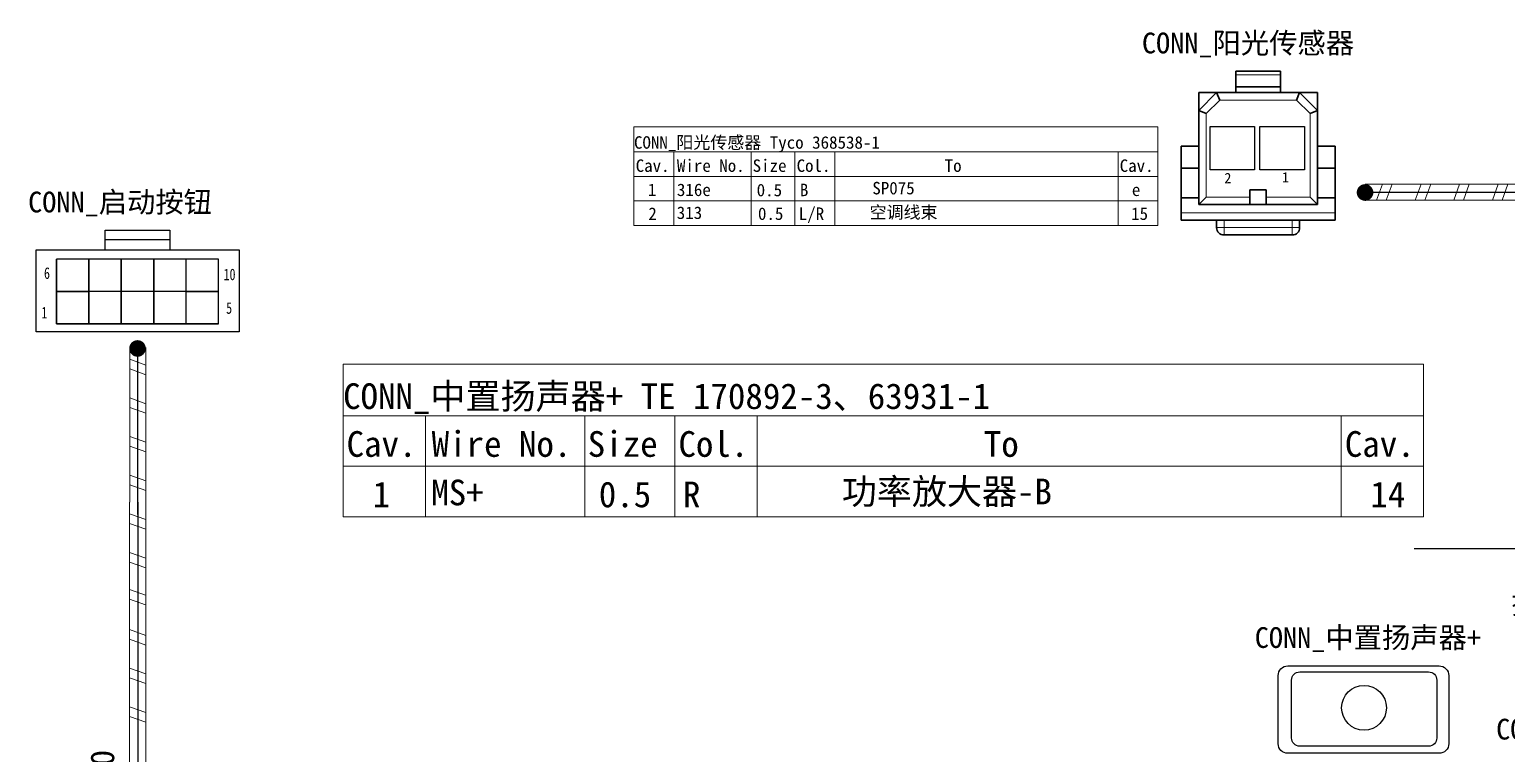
# Model space of a CAD drawing. Header units: millimetres. Extents: x 17 to 3784, y 12 to 1382.
# Drawn here: x 1054.3 to 1144.3, y 793.4 to 837.6 of the extents above; entities that cross this region are included whole.
import ezdxf
from ezdxf import colors
from ezdxf.entities.mleader import LeaderData, LeaderLine
from ezdxf.math import Vec2, Vec3

# ---------------------------------------------------------------- set-up
doc = ezdxf.new("R2010")
doc.units = ezdxf.units.MM
doc.styles.add('FangSong_GB2312_Style', font='simfang.ttf')
doc.styles.add('样式 2', font='', dxfattribs={"width": 0.75})
doc.styles.get('样式 2').set_extended_font_data('宋体')

msp = doc.modelspace()

# ---------------------------------------------------------------- hatches: boundary and pattern name
h = msp.add_hatch(color=0)
edge = h.paths.add_edge_path(flags=0)
edge.add_arc((1135.69, 827.632), 0.507, 180, 540)
h = msp.add_hatch(color=0)
edge = h.paths.add_edge_path(flags=0)
edge.add_arc((1060.853, 818.121), 0.507, 180, 540)

# ---------------------------------------------------------------- linework, layer by layer
at = {"color": 0, "lineweight": 35, "ltscale": 0.00625}
for p, q in [((1127.816, 835.031), (1127.816, 834.805)), ((1130.528, 834.805), (1130.528, 835.031))]:
    msp.add_line(p, q, dxfattribs=at)
at = {"color": 0, "lineweight": 35, "ltscale": 0.075}
for p, q in [((1130.528, 835.031), (1127.816, 835.031)), ((1127.816, 834.081), (1130.528, 834.081))]:
    msp.add_line(p, q, dxfattribs=at)
at = {"color": 0, "lineweight": 35, "ltscale": 0.02}
for p, q in [((1127.816, 834.805), (1127.816, 834.081)), ((1130.528, 834.805), (1130.528, 834.081))]:
    msp.add_line(p, q, dxfattribs=at)
at = {"color": 0, "lineweight": 13, "ltscale": 0.075}
msp.add_line((1130.528, 834.805), (1127.816, 834.805), dxfattribs=at)
at = {"color": 0, "lineweight": 35, "ltscale": 0.009999}
for p, q in [((1127.816, 834.081), (1127.816, 833.72)), ((1130.528, 834.081), (1130.528, 833.72))]:
    msp.add_line(p, q, dxfattribs=at)
at = {"color": 0, "lineweight": 35, "ltscale": 0.03}
for p, q in [((1125.556, 832.635), (1125.556, 833.72)), ((1125.556, 833.72), (1126.641, 833.72)), ((1131.704, 833.72), (1132.789, 833.72)), ((1132.789, 832.635), (1132.789, 833.72)), ((1124.471, 830.465), (1125.556, 830.465)), ((1132.789, 830.465), (1133.873, 830.465)), ((1124.471, 829.109), (1125.556, 829.109)), ((1133.873, 829.109), (1132.789, 829.109)), ((1124.471, 827.301), (1125.556, 827.301)), ((1133.873, 827.301), (1132.789, 827.301))]:
    msp.add_line(p, q, dxfattribs=at)
at = {"color": 0, "lineweight": 35, "ltscale": 0.042427}
for p, q in [((1126.641, 833.72), (1125.556, 832.635)), ((1132.789, 832.635), (1131.704, 833.72))]:
    msp.add_line(p, q, dxfattribs=at)
at = {"color": 0, "lineweight": 13, "ltscale": 0.032071}
for p, q in [((1126.828, 833.268), (1126.008, 832.448)), ((1132.336, 832.448), (1131.516, 833.268))]:
    msp.add_line(p, q, dxfattribs=at)
at = {"color": 0, "lineweight": 35, "ltscale": 0.139999}
msp.add_line((1131.704, 833.72), (1126.641, 833.72), dxfattribs=at)
at = {"color": 0, "lineweight": 35, "ltscale": 0.01353}
for p, q in [((1126.828, 833.268), (1126.641, 833.72)), ((1131.516, 833.268), (1131.704, 833.72)), ((1126.008, 832.448), (1125.556, 832.635)), ((1132.336, 832.448), (1132.789, 832.635))]:
    msp.add_line(p, q, dxfattribs=at)
at = {"color": 0, "lineweight": 13, "ltscale": 0.129645}
msp.add_line((1131.516, 833.268), (1126.828, 833.268), dxfattribs=at)
at = {"color": 0, "lineweight": 35, "ltscale": 0.158751}
for p, q in [((1125.556, 832.635), (1125.556, 826.894)), ((1132.789, 826.894), (1132.789, 832.635))]:
    msp.add_line(p, q, dxfattribs=at)
at = {"color": 0, "lineweight": 13, "ltscale": 0.141074}
for p, q in [((1126.008, 832.448), (1126.008, 827.346)), ((1132.336, 827.346), (1132.336, 832.448))]:
    msp.add_line(p, q, dxfattribs=at)
at = {"color": 0, "lineweight": 35, "ltscale": 0.0375}
for p, q in [((1124.471, 829.109), (1124.471, 830.465)), ((1133.873, 830.465), (1133.873, 829.109))]:
    msp.add_line(p, q, dxfattribs=at)
at = {"color": 0, "lineweight": 35, "ltscale": 0.05}
for p, q in [((1124.471, 827.301), (1124.471, 829.109)), ((1133.873, 827.301), (1133.873, 829.109))]:
    msp.add_line(p, q, dxfattribs=at)
at = {"color": 0, "lineweight": 35, "ltscale": 0.0125}
for p, q in [((1128.675, 827.346), (1128.675, 827.798)), ((1129.669, 827.346), (1129.669, 827.798)), ((1128.675, 827.346), (1128.675, 826.894)), ((1129.669, 827.346), (1129.669, 826.894)), ((1124.471, 826.397), (1124.471, 825.945)), ((1126.641, 825.945), (1126.641, 825.493)), ((1131.704, 825.493), (1131.704, 825.945)), ((1133.873, 825.945), (1133.873, 826.397))]:
    msp.add_line(p, q, dxfattribs=at)
at = {"color": 0, "lineweight": 35, "ltscale": 0.027499}
for p, q in [((1129.669, 827.798), (1128.675, 827.798)), ((1128.675, 826.894), (1129.669, 826.894))]:
    msp.add_line(p, q, dxfattribs=at)
for p, q in [((1135.692, 828.128), (1135.692, 827.129)), ((1058.896, 824.763), (1062.838, 824.763)), ((1060.381, 818.168), (1061.371, 818.168))]:
    msp.add_line(p, q)
at = {"color": 0, "lineweight": 35, "ltscale": 0.025}
for p, q in [((1124.471, 826.397), (1124.471, 827.301)), ((1133.873, 827.301), (1133.873, 826.397))]:
    msp.add_line(p, q, dxfattribs=at)
at = {"color": 0, "lineweight": 35, "ltscale": 0.017678}
for p, q in [((1126.008, 827.346), (1125.556, 826.894)), ((1132.789, 826.894), (1132.336, 827.346))]:
    msp.add_line(p, q, dxfattribs=at)
at = {"color": 0, "lineweight": 35, "ltscale": 0.08625}
for p, q in [((1128.675, 826.894), (1125.556, 826.894)), ((1132.789, 826.894), (1129.669, 826.894))]:
    msp.add_line(p, q, dxfattribs=at)
at = {"color": 0, "lineweight": 13, "ltscale": 0.07375}
for p, q in [((1128.675, 827.346), (1126.008, 827.346)), ((1132.336, 827.346), (1129.669, 827.346))]:
    msp.add_line(p, q, dxfattribs=at)
at = {"color": 0, "lineweight": 13, "ltscale": 0.260001}
msp.add_line((1133.873, 826.397), (1124.471, 826.397), dxfattribs=at)
at = {"color": 0, "lineweight": 35, "ltscale": 0.260001}
msp.add_line((1133.873, 825.945), (1124.471, 825.945), dxfattribs=at)
at = {"color": 0, "lineweight": 13, "ltscale": 0.0125}
for p, q in [((1127.093, 825.945), (1127.093, 825.493)), ((1131.252, 825.493), (1131.252, 825.945)), ((1126.641, 825.493), (1127.093, 825.493)), ((1127.093, 825.041), (1127.093, 825.493)), ((1131.704, 825.493), (1131.252, 825.493)), ((1131.252, 825.041), (1131.252, 825.493))]:
    msp.add_line(p, q, dxfattribs=at)
at = {"color": 0}
for p, q in [((1058.877, 824.157), (1058.877, 825.33)), ((1058.877, 825.33), (1062.832, 825.33)), ((1062.832, 825.33), (1062.832, 824.157)), ((1055.91, 821.596), (1055.91, 823.574)), ((1057.888, 823.574), (1055.91, 823.574)), ((1055.91, 823.574), (1055.91, 821.596)), ((1057.888, 821.596), (1057.888, 823.574)), ((1059.866, 823.574), (1057.888, 823.574)), ((1057.888, 823.574), (1057.888, 821.596)), ((1059.866, 821.596), (1059.866, 823.574)), ((1061.843, 823.574), (1059.866, 823.574)), ((1059.866, 823.574), (1059.866, 821.596)), ((1061.843, 821.596), (1061.843, 823.574)), ((1063.821, 823.574), (1061.843, 823.574)), ((1061.843, 823.574), (1061.843, 821.596)), ((1063.821, 821.596), (1063.821, 823.574)), ((1065.798, 823.574), (1063.821, 823.574)), ((1065.798, 821.596), (1065.798, 823.574)), ((1055.91, 821.596), (1057.888, 821.596)), ((1055.91, 819.619), (1055.91, 821.596)), ((1063.882, 821.596), (1055.91, 821.596)), ((1055.91, 821.596), (1055.91, 819.619)), ((1057.888, 819.619), (1057.888, 821.596)), ((1057.888, 821.596), (1057.888, 819.619)), ((1059.866, 819.619), (1059.866, 821.596)), ((1059.866, 821.596), (1059.866, 819.619)), ((1061.843, 819.619), (1061.843, 821.596)), ((1061.843, 821.596), (1061.843, 819.619)), ((1063.821, 821.596), (1065.798, 821.596)), ((1063.821, 819.619), (1063.821, 821.596)), ((1065.798, 821.596), (1063.821, 821.596)), ((1065.798, 819.619), (1065.798, 821.596)), ((1055.91, 819.619), (1057.888, 819.619)), ((1055.91, 819.619), (1057.888, 819.619)), ((1057.888, 819.619), (1055.91, 819.619)), ((1057.888, 819.619), (1059.866, 819.619)), ((1057.888, 819.619), (1059.866, 819.619)), ((1059.866, 819.619), (1057.888, 819.619)), ((1059.866, 819.619), (1061.843, 819.619)), ((1059.866, 819.619), (1061.843, 819.619)), ((1061.843, 819.619), (1059.866, 819.619)), ((1061.843, 819.619), (1063.821, 819.619)), ((1061.843, 819.619), (1063.821, 819.619)), ((1063.821, 819.619), (1061.843, 819.619)), ((1063.821, 819.619), (1065.798, 819.619)), ((1063.821, 819.619), (1065.798, 819.619)), ((1065.798, 819.619), (1063.821, 819.619))]:
    msp.add_line(p, q, dxfattribs=at)
at = {"color": 0, "lineweight": 13, "ltscale": 0.114999}
msp.add_line((1127.093, 825.493), (1131.252, 825.493), dxfattribs=at)
at = {"color": 0, "lineweight": 35, "ltscale": 0.114999}
msp.add_line((1127.093, 825.041), (1131.252, 825.041), dxfattribs=at)
at = {"color": 0, "linetype": 'Continuous', "lineweight": 13}
for points in [[(1091.121, 831.631), (1123.063, 831.631)], [(1091.121, 831.631), (1091.121, 825.626)], [(1123.063, 831.631), (1123.063, 825.626)], [(1091.121, 830.1), (1123.063, 830.1)], [(1093.554, 830.1), (1093.554, 825.626)], [(1098.263, 830.1), (1098.263, 825.626)], [(1100.931, 830.1), (1100.931, 825.626)], [(1103.364, 830.1), (1103.364, 825.626)], [(1120.63, 830.1), (1120.63, 825.626)], [(1091.121, 828.609), (1123.063, 828.609)], [(1091.121, 827.118), (1123.063, 827.118)], [(1091.121, 825.626), (1123.063, 825.626)]]:
    msp.add_lwpolyline(points, dxfattribs=at)
at = {"color": 0}
for points in [[(1126.24, 831.656), (1128.957, 831.656), (1128.957, 829.021), (1126.24, 829.021)], [(1129.275, 831.656), (1131.992, 831.656), (1131.992, 829.021), (1129.275, 829.021)]]:
    msp.add_lwpolyline(points, close=True, dxfattribs=at)
at = {"color": 7, "linetype": 'Continuous', "lineweight": 25}
for points in [[(1135.686, 827.646), (1161.561, 827.646)], [(1060.867, 807.998), (1060.867, 818.145)], [(1060.865, 808.755), (1060.865, 791.415)]]:
    msp.add_lwpolyline(points, dxfattribs=at)
at = {"color": 7, "linetype": 'Continuous', "lineweight": 0}
for points in [[(1135.691, 828.135), (1138.045, 828.136)], [(1136.75, 828.136), (1136.397, 827.155)], [(1137.339, 828.136), (1136.986, 827.155)], [(1138.045, 828.135), (1140.399, 828.136)], [(1139.104, 828.136), (1138.751, 827.155)], [(1139.693, 828.136), (1139.34, 827.155)], [(1140.399, 828.135), (1142.754, 828.136)], [(1141.459, 828.136), (1141.106, 827.155)], [(1142.047, 828.136), (1141.694, 827.155)], [(1142.754, 828.135), (1145.108, 828.136)], [(1143.813, 828.136), (1143.46, 827.155)], [(1144.402, 828.136), (1144.049, 827.155)], [(1138.045, 827.157), (1135.691, 827.155)], [(1140.399, 827.157), (1138.045, 827.155)], [(1142.754, 827.157), (1140.399, 827.155)], [(1145.108, 827.157), (1142.754, 827.155)], [(1060.378, 815.813), (1060.377, 818.168)], [(1061.356, 818.168), (1061.357, 815.813)], [(1060.377, 817.461), (1061.357, 817.108)], [(1060.377, 816.873), (1061.357, 816.52)], [(1060.378, 813.459), (1060.377, 815.813)], [(1061.356, 815.813), (1061.357, 813.459)], [(1060.377, 815.107), (1061.357, 814.754)], [(1060.377, 814.518), (1061.357, 814.165)], [(1060.378, 811.105), (1060.377, 813.459)], [(1061.356, 813.459), (1061.357, 811.105)], [(1060.377, 812.753), (1061.357, 812.399)], [(1060.377, 812.164), (1061.357, 811.811)], [(1060.378, 808.75), (1060.377, 811.105)], [(1060.377, 810.398), (1061.357, 810.045)], [(1061.356, 811.105), (1061.357, 808.75)], [(1060.377, 809.81), (1061.357, 809.457)], [(1060.374, 806.394), (1060.374, 808.749)], [(1061.355, 808.749), (1061.355, 806.394)], [(1061.355, 807.689), (1060.374, 808.042)], [(1061.355, 807.101), (1060.374, 807.454)], [(1060.374, 804.04), (1060.374, 806.394)], [(1061.355, 806.394), (1061.355, 804.04)], [(1061.355, 805.335), (1060.374, 805.688)], [(1061.355, 804.746), (1060.374, 805.099)], [(1061.336, 803.068), (1060.355, 803.421)], [(1060.374, 801.686), (1060.374, 804.04)], [(1061.355, 804.04), (1061.355, 801.686)], [(1061.336, 802.479), (1060.355, 802.833)], [(1060.374, 799.331), (1060.374, 801.686)], [(1061.355, 801.686), (1061.355, 799.331)], [(1061.355, 800.626), (1060.374, 800.979)], [(1061.355, 800.037), (1060.374, 800.391)], [(1060.374, 796.977), (1060.374, 799.331)], [(1061.355, 799.331), (1061.355, 796.977)], [(1061.355, 798.272), (1060.374, 798.625)], [(1061.355, 797.683), (1060.374, 798.036)], [(1060.374, 793.614), (1060.374, 796.977)], [(1061.355, 796.977), (1061.355, 793.534)], [(1061.355, 795.917), (1060.374, 796.271)], [(1061.355, 795.329), (1060.374, 795.682)], [(1060.374, 791.415), (1060.374, 793.769)], [(1061.355, 793.769), (1061.355, 791.415)]]:
    msp.add_lwpolyline(points, dxfattribs=at)
at = {"color": 7, "linetype": 'Continuous', "lineweight": 13}
for points in [[(1159.234, 827.646), (1135.724, 827.646)], [(1060.867, 818.072), (1060.867, 808.783)], [(1073.386, 817.171), (1139.262, 817.171)], [(1073.386, 817.171), (1073.386, 807.864)], [(1139.262, 817.171), (1139.262, 807.864)], [(1073.386, 814.015), (1139.262, 814.015)], [(1078.404, 814.015), (1078.404, 807.864)], [(1088.115, 814.015), (1088.115, 807.864)], [(1093.618, 814.015), (1093.618, 807.864)], [(1098.636, 814.015), (1098.636, 807.864)], [(1134.244, 814.015), (1134.244, 807.864)], [(1073.386, 810.94), (1139.262, 810.94)], [(1060.865, 808.746), (1060.865, 791.415)], [(1073.386, 807.864), (1139.262, 807.864)]]:
    msp.add_lwpolyline(points, dxfattribs=at)
msp.add_lwpolyline([(1054.677, 824.13), (1067.058, 824.13), (1067.058, 819.141), (1054.677, 819.141)], close=True)
for points in [[(1130.982, 798.763), (1140.206, 798.763, -0.414214), (1140.793, 798.175), (1140.793, 794.022, -0.414214), (1140.206, 793.434), (1130.982, 793.434, -0.414214), (1130.395, 794.022), (1130.395, 798.175, -0.414214)], [(1131.713, 798.402), (1139.564, 798.402, -0.414214), (1140.064, 797.902), (1140.064, 794.366, -0.414214), (1139.564, 793.866), (1131.713, 793.866, -0.414214), (1131.213, 794.366), (1131.213, 797.902, -0.414214)]]:
    msp.add_lwpolyline(points, format="xyb", close=True)
msp.add_circle((1135.628, 796.211), 1.368)
at = {"color": 0, "lineweight": 35}
for centre, start, end in [((1127.093, 825.493), 180.00001, 270), ((1131.252, 825.493), 270, 0)]:
    msp.add_arc(centre, 0.452, start, end, dxfattribs=at)

# ---------------------------------------------------------------- texts
at = {"color": 0, "linetype": 'Continuous', "style": 'FangSong_GB2312_Style'}
for s, height, p in [('CONN_阳光传感器', 1.2655, (1122.09, 836.113)), ('CONN_阳光传感器 Tyco 368538-1', 0.75928, (1091.121, 830.301)), ('Cav.', 0.7593, (1091.224, 828.887)), ('Wire No.', 0.7593, (1093.738, 828.887)), ('Size', 0.7593, (1098.354, 828.887)), ('Col.', 0.7593, (1101.035, 828.887)), ('To', 0.7593, (1110.063, 828.887)), ('Cav.', 0.7593, (1120.733, 828.887)), ('CONN_启动按钮', 1.2655, (1054.184, 826.416)), ('1', 0.759, (1091.966, 827.414)), ('316e', 0.7593, (1093.738, 827.414)), ('0.5', 0.7593, (1098.602, 827.399)), ('B', 0.759, (1101.235, 827.406)), ('SP075', 0.7593, (1105.651, 827.516)), ('e', 0.759, (1121.475, 827.414)), ('2', 0.759, (1091.995, 825.958)), ('313', 0.7593, (1093.727, 826.016)), ('0.5', 0.7593, (1098.68, 825.958)), ('L/R', 0.7593, (1101.165, 825.958)), ('空调线束', 0.7593, (1105.483, 826.046)), ('15', 0.7593, (1121.429, 825.958)), ('CONN_中置扬声器+', 1.26546, (1128.967, 799.86)), ('CONN_中置扬声器-', 1.26546, (1143.684, 794.275))]:
    msp.add_text(s, height=height, dxfattribs=at).set_placement(p)
at = {"color": 7, "linetype": 'Continuous', "style": 'FangSong_GB2312_Style'}
for s, height, p in [('2', 0.633, (1127.111, 828.194)), ('1', 0.633, (1130.628, 828.241)), ('Cav.', 1.5659, (1073.599, 811.513)), ('Wire No.', 1.5659, (1078.783, 811.513)), ('Size', 1.5659, (1088.302, 811.513)), ('Col.', 1.5659, (1093.832, 811.513)), ('Cav.', 1.5659, (1134.457, 811.513)), ('To', 1.5659, (1112.45, 811.513)), ('1', 1.566, (1075.188, 808.437))]:
    msp.add_text(s, height=height, dxfattribs=at).set_placement(p)
at = {"color": 1, "linetype": 'Continuous', "style": 'FangSong_GB2312_Style'}
for s, height, p in [('CONN_中置扬声器+ TE 170892-3、63931-1', 1.5659, (1073.386, 814.428)), ('功率放大器-B', 1.5659, (1103.791, 808.617)), ('MS+', 1.5659, (1078.762, 808.556)), ('0.5', 1.5659, (1088.976, 808.437)), ('R', 1.566, (1094.1, 808.437)), ('14', 1.5659, (1136.014, 808.437))]:
    msp.add_text(s, height=height, dxfattribs=at).set_placement(p)
at = {"color": 7, "linetype": 'Continuous', "style": 'FangSong_GB2312_Style'}
msp.add_text('200', height=1.4467, rotation=90, dxfattribs=at).set_placement((1059.431, 790.692))
at = {"color": 0, "width": 2.62039, "attachment_point": 3, "style": '样式 2'}
for s, insert, char_height in [('6', (1055.513, 823.07), 0.706), ('10', (1066.826, 822.989), 0.7063), ('1', (1055.357, 820.66), 0.706), ('5', (1066.618, 820.942), 0.706)]:
    msp.add_mtext(s, dxfattribs=dict(at, insert=insert, char_height=char_height))

# ---------------------------------------------------------------- leaders
at = {"color": 0}
ml = msp.add_multileader_mtext('Standard', dxfattribs=at)
ml.set_content('{\\fSimSun|b0|i0|c134|p2;\\W0.7;\\T1.004;\\P此段线束扁平包\\P扎，高度22mm以下}')
ml.set_leader_properties()
ml.build(insert=Vec2(0, 0))
ml.multileader.update_dxf_attribs({"text_right_attachment_type": 6, "dogleg_length": 0.36, "arrow_head_size": 1.883})
ctx = ml.context
ctx.base_point, ctx.char_height, ctx.arrow_head_size, ctx.landing_gap_size, ctx.plane_origin = Vec3(1143.437, 806.704), 1.26546, 1.883, 0.942, Vec3(1155.766, 797.273)
ctx.right_attachment, ctx.text_align_type = 6, 2
notes = []
notes.append((ctx, [(0, (1, 1, 0), (1155.742, 805.91), (-1, 0), 0.49, [(0, [(1155.766, 797.273)], 0, [])])]))
ctx.mtext.insert, ctx.mtext.alignment, ctx.mtext.flow_direction = Vec3(1154.31, 807.428), 3, 5
for ctx, leaders in notes:
    for number, flags, end, landing, length, lines in leaders:
        leader = LeaderData()
        leader.index, (leader.has_last_leader_line, leader.has_dogleg_vector, leader.attachment_direction) = number, flags
        leader.last_leader_point, leader.dogleg_vector, leader.dogleg_length = Vec3(end), Vec3(landing), length
        for number, points, colour, breaks in lines:
            line = LeaderLine()
            line.index, line.vertices, line.color, line.breaks = number, Vec3.list(points), colors.encode_raw_color(colour), breaks
            leader.lines.append(line)
        ctx.leaders.append(leader)

doc.saveas('drawing.dxf')
